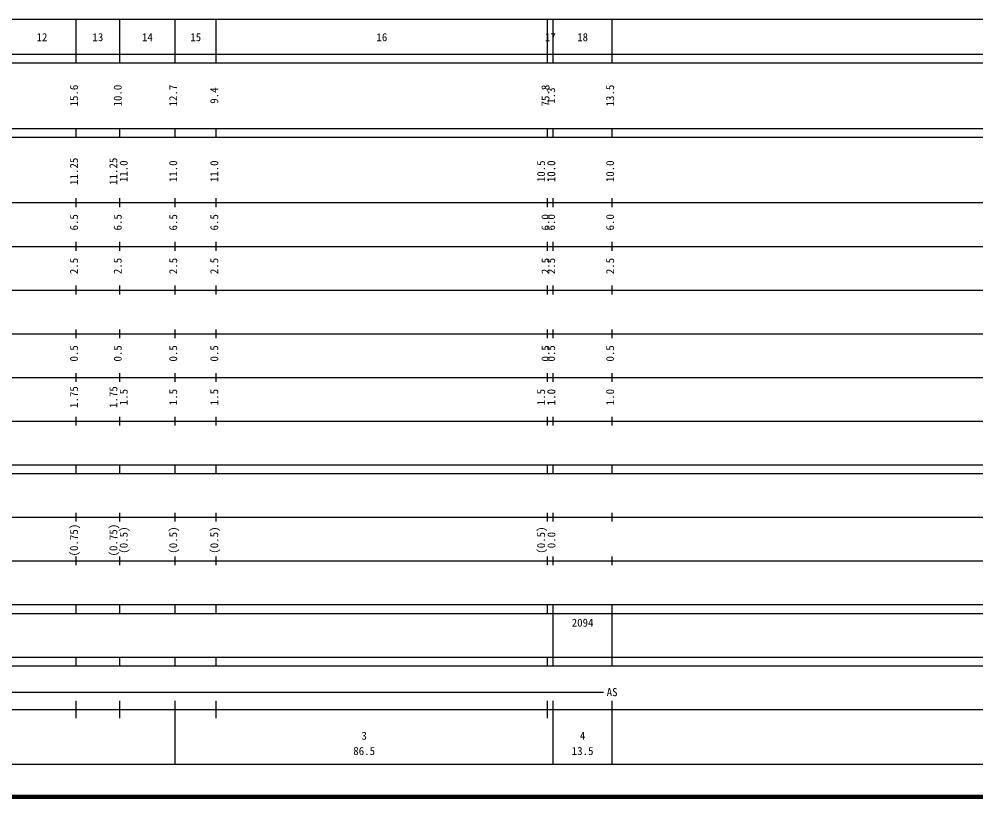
# Model space of a CAD drawing. Units: millimetres, scale not verified. Extents: x 10000 to 170000, y 5000 to 95000.
# Drawn here: x 58070 to 112813, y 5000 to 49500 of the extents above; entities that cross this region are included whole.
import ezdxf
from ezdxf.enums import TextEntityAlignment as Align

# ---------------------------------------------------------------- set-up
doc = ezdxf.new("R2010")
doc.units = ezdxf.units.MM
doc.header["$LTSCALE"] = 250
doc.layers.add('M-TTL', color=2, linetype='Continuous', lineweight=140)
doc.layers.add('M-TTL-BAND', color=7, linetype='Continuous', lineweight=25)
doc.styles.add('ＭＳ ゴシック', font='')
doc.styles.get('ＭＳ ゴシック').set_extended_font_data('MS Gothic')

msp = doc.modelspace()

# ---------------------------------------------------------------- linework, layer by layer
at = {"layer": 'M-TTL'}
msp.add_line((10000, 5000), (170000, 5000), dxfattribs=at)
at = {"layer": 'M-TTL-BAND'}
for p, q in [((17000, 49500), (144750, 49500)), ((61325, 47000), (61325, 49500)), ((63825, 47000), (63825, 49500)), ((67000, 47000), (67000, 49500)), ((69350, 47000), (69350, 49500)), ((88300, 47000), (88300, 49500)), ((88625, 47000), (88625, 49500)), ((92000, 47000), (92000, 49500)), ((92000, 47000), (92000, 49500)), ((10000, 47500), (144750, 47500)), ((10000, 47000), (144750, 47000)), ((10000, 43250), (144750, 43250)), ((61325, 42750), (61325, 43250)), ((63825, 42750), (63825, 43250)), ((67000, 42750), (67000, 43250)), ((69350, 42750), (69350, 43250)), ((88300, 42750), (88300, 43250)), ((88625, 42750), (88625, 43250)), ((92000, 42750), (92000, 43250)), ((92000, 42750), (92000, 43250)), ((10000, 42750), (144750, 42750)), ((10000, 39000), (144750, 39000)), ((61325, 38750), (61325, 39250)), ((63825, 38750), (63825, 39250)), ((67000, 38750), (67000, 39250)), ((69350, 38750), (69350, 39250)), ((88300, 38750), (88300, 39250)), ((88625, 38750), (88625, 39250)), ((92000, 38750), (92000, 39250)), ((92000, 38750), (92000, 39250)), ((61325, 36250), (61325, 36750)), ((63825, 36250), (63825, 36750)), ((67000, 36250), (67000, 36750)), ((69350, 36250), (69350, 36750)), ((88300, 36250), (88300, 36750)), ((88625, 36250), (88625, 36750)), ((92000, 36250), (92000, 36750)), ((92000, 36250), (92000, 36750)), ((11500, 36500), (144750, 36500)), ((13000, 34000), (144750, 34000)), ((61325, 33750), (61325, 34250)), ((63825, 33750), (63825, 34250)), ((67000, 33750), (67000, 34250)), ((69350, 33750), (69350, 34250)), ((88300, 33750), (88300, 34250)), ((88625, 33750), (88625, 34250)), ((92000, 33750), (92000, 34250)), ((92000, 33750), (92000, 34250)), ((11500, 31500), (144750, 31500)), ((61325, 31250), (61325, 31750)), ((63825, 31250), (63825, 31750)), ((67000, 31250), (67000, 31750)), ((69350, 31250), (69350, 31750)), ((88300, 31250), (88300, 31750)), ((88625, 31250), (88625, 31750)), ((92000, 31250), (92000, 31750)), ((92000, 31250), (92000, 31750)), ((61325, 28750), (61325, 29250)), ((63825, 28750), (63825, 29250)), ((67000, 28750), (67000, 29250)), ((69350, 28750), (69350, 29250)), ((88300, 28750), (88300, 29250)), ((88625, 28750), (88625, 29250)), ((92000, 28750), (92000, 29250)), ((92000, 28750), (92000, 29250)), ((13000, 29000), (144750, 29000)), ((11500, 26500), (144750, 26500)), ((61325, 26250), (61325, 26750)), ((63825, 26250), (63825, 26750)), ((67000, 26250), (67000, 26750)), ((69350, 26250), (69350, 26750)), ((88300, 26250), (88300, 26750)), ((88625, 26250), (88625, 26750)), ((92000, 26250), (92000, 26750)), ((92000, 26250), (92000, 26750)), ((10000, 24000), (144750, 24000)), ((61325, 23500), (61325, 24000)), ((63825, 23500), (63825, 24000)), ((67000, 23500), (67000, 24000)), ((69350, 23500), (69350, 24000)), ((88300, 23500), (88300, 24000)), ((88625, 23500), (88625, 24000)), ((92000, 23500), (92000, 24000)), ((92000, 23500), (92000, 24000)), ((10000, 23500), (144750, 23500)), ((12250, 21000), (144750, 21000)), ((61325, 20750), (61325, 21250)), ((63825, 20750), (63825, 21250)), ((67000, 20750), (67000, 21250)), ((69350, 20750), (69350, 21250)), ((88300, 20750), (88300, 21250)), ((88625, 20750), (88625, 21250)), ((92000, 20750), (92000, 21250)), ((92000, 20750), (92000, 21250)), ((61325, 18250), (61325, 18750)), ((63825, 18250), (63825, 18750)), ((67000, 18250), (67000, 18750)), ((69350, 18250), (69350, 18750)), ((88300, 18250), (88300, 18750)), ((88625, 18250), (88625, 18750)), ((92000, 18250), (92000, 18750)), ((92000, 18250), (92000, 18750)), ((10000, 18500), (144750, 18500)), ((10000, 16000), (144750, 16000)), ((61325, 15500), (61325, 16000)), ((63825, 15500), (63825, 16000)), ((67000, 15500), (67000, 16000)), ((69350, 15500), (69350, 16000)), ((88300, 15500), (88300, 16000)), ((88625, 15500), (88625, 16000)), ((92000, 15500), (92000, 16000)), ((92000, 15500), (92000, 16000)), ((10000, 15500), (144750, 15500)), ((88625, 13000), (88625, 15500)), ((92000, 13000), (92000, 15500)), ((10000, 13000), (144750, 13000)), ((61325, 12500), (61325, 13000)), ((63825, 12500), (63825, 13000)), ((67000, 12500), (67000, 13000)), ((69350, 12500), (69350, 13000)), ((88300, 12500), (88300, 13000)), ((88625, 12500), (88625, 13000)), ((92000, 12500), (92000, 13000)), ((92000, 12500), (92000, 13000)), ((10000, 12500), (144750, 12500)), ((17750, 11000), (91502.8, 11000)), ((61325, 9500), (61325, 10500)), ((63825, 9500), (63825, 10500)), ((67000, 6875), (67000, 10500)), ((67000, 6875), (67000, 10500)), ((69350, 9500), (69350, 10500)), ((88300, 9500), (88300, 10500)), ((88625, 6875), (88625, 10500)), ((92000, 6875), (92000, 10500)), ((92000, 6875), (92000, 10500)), ((10000, 10000), (144750, 10000)), ((17000, 6875), (144750, 6875))]:
    msp.add_line(p, q, dxfattribs=at)

# ---------------------------------------------------------------- texts
at = {"layer": 'M-TTL-BAND', "style": 'ＭＳ ゴシック'}
for s, p in [('12', (59375, 48101.3)), ('13', (62575, 48101.3)), ('14', (65412.5, 48101.3)), ('15', (68175, 48101.3)), ('16', (78825, 48101.3)), ('17', (88462.5, 48101.3)), ('18', (90312.5, 48101.3)), ('AS', (92000, 10625)), ('3', (77812.5, 8130.8)), ('4', (90312.5, 8130.8)), ('86.5', (77812.5, 7258.3)), ('13.5', (90312.5, 7258.3))]:
    msp.add_text(s, height=458.2, dxfattribs=at).set_placement(p, align=Align.BOTTOM_CENTER)
for s, p in [('15.6', (61575, 45125)), ('10.0', (64075, 45125)), ('12.7', (67250, 45125)), ('9.4', (69600, 45125)), ('75.8', (88550, 45125)), ('1.3', (88875, 45125)), ('13.5', (92250, 45125)), ('11.25', (61575, 40793.5)), ('11.25', (63825, 40793.5)), ('11.0', (64417.5, 40793.5)), ('11.0', (67250, 40793.5)), ('11.0', (69600, 40793.5)), ('10.5', (88300, 40793.5)), ('10.0', (88875, 40793.5)), ('10.0', (88892.5, 40793.5)), ('10.0', (92250, 40793.5)), ('6.5', (61575, 37875)), ('6.5', (64075, 37875)), ('6.5', (67250, 37875)), ('6.5', (69600, 37875)), ('6.0', (88550, 37875)), ('6.0', (88875, 37875)), ('6.0', (92250, 37875)), ('2.5', (61575, 35375)), ('2.5', (64075, 35375)), ('2.5', (67250, 35375)), ('2.5', (69600, 35375)), ('2.5', (88550, 35375)), ('2.5', (88875, 35375)), ('2.5', (92250, 35375)), ('0.5', (61575, 30375)), ('0.5', (64075, 30375)), ('0.5', (67250, 30375)), ('0.5', (69600, 30375)), ('0.5', (88550, 30375)), ('0.5', (88875, 30375)), ('0.5', (92250, 30375)), ('1.75', (61575, 27875)), ('1.75', (63825, 27875)), ('1.5', (64417.5, 27875)), ('1.5', (67250, 27875)), ('1.5', (69600, 27875)), ('1.5', (88300, 27875)), ('1.0', (88875, 27875)), ('1.0', (88892.5, 27875)), ('1.0', (92250, 27875)), ('(0.75)', (61575, 19691)), ('(0.75)', (63825, 19691)), ('(0.5)', (64417.5, 19691)), ('(0.5)', (67250, 19691)), ('(0.5)', (69600, 19691)), ('(0.5)', (88300, 19691)), ('0.0', (88892.5, 19691))]:
    msp.add_text(s, height=458.2, rotation=90, dxfattribs=at).set_placement(p, align=Align.BOTTOM_CENTER)
msp.add_text('2094', height=458.2, dxfattribs=at).set_placement((89687.5, 14601.3), align=Align.BOTTOM_LEFT)

doc.saveas('drawing.dxf')
